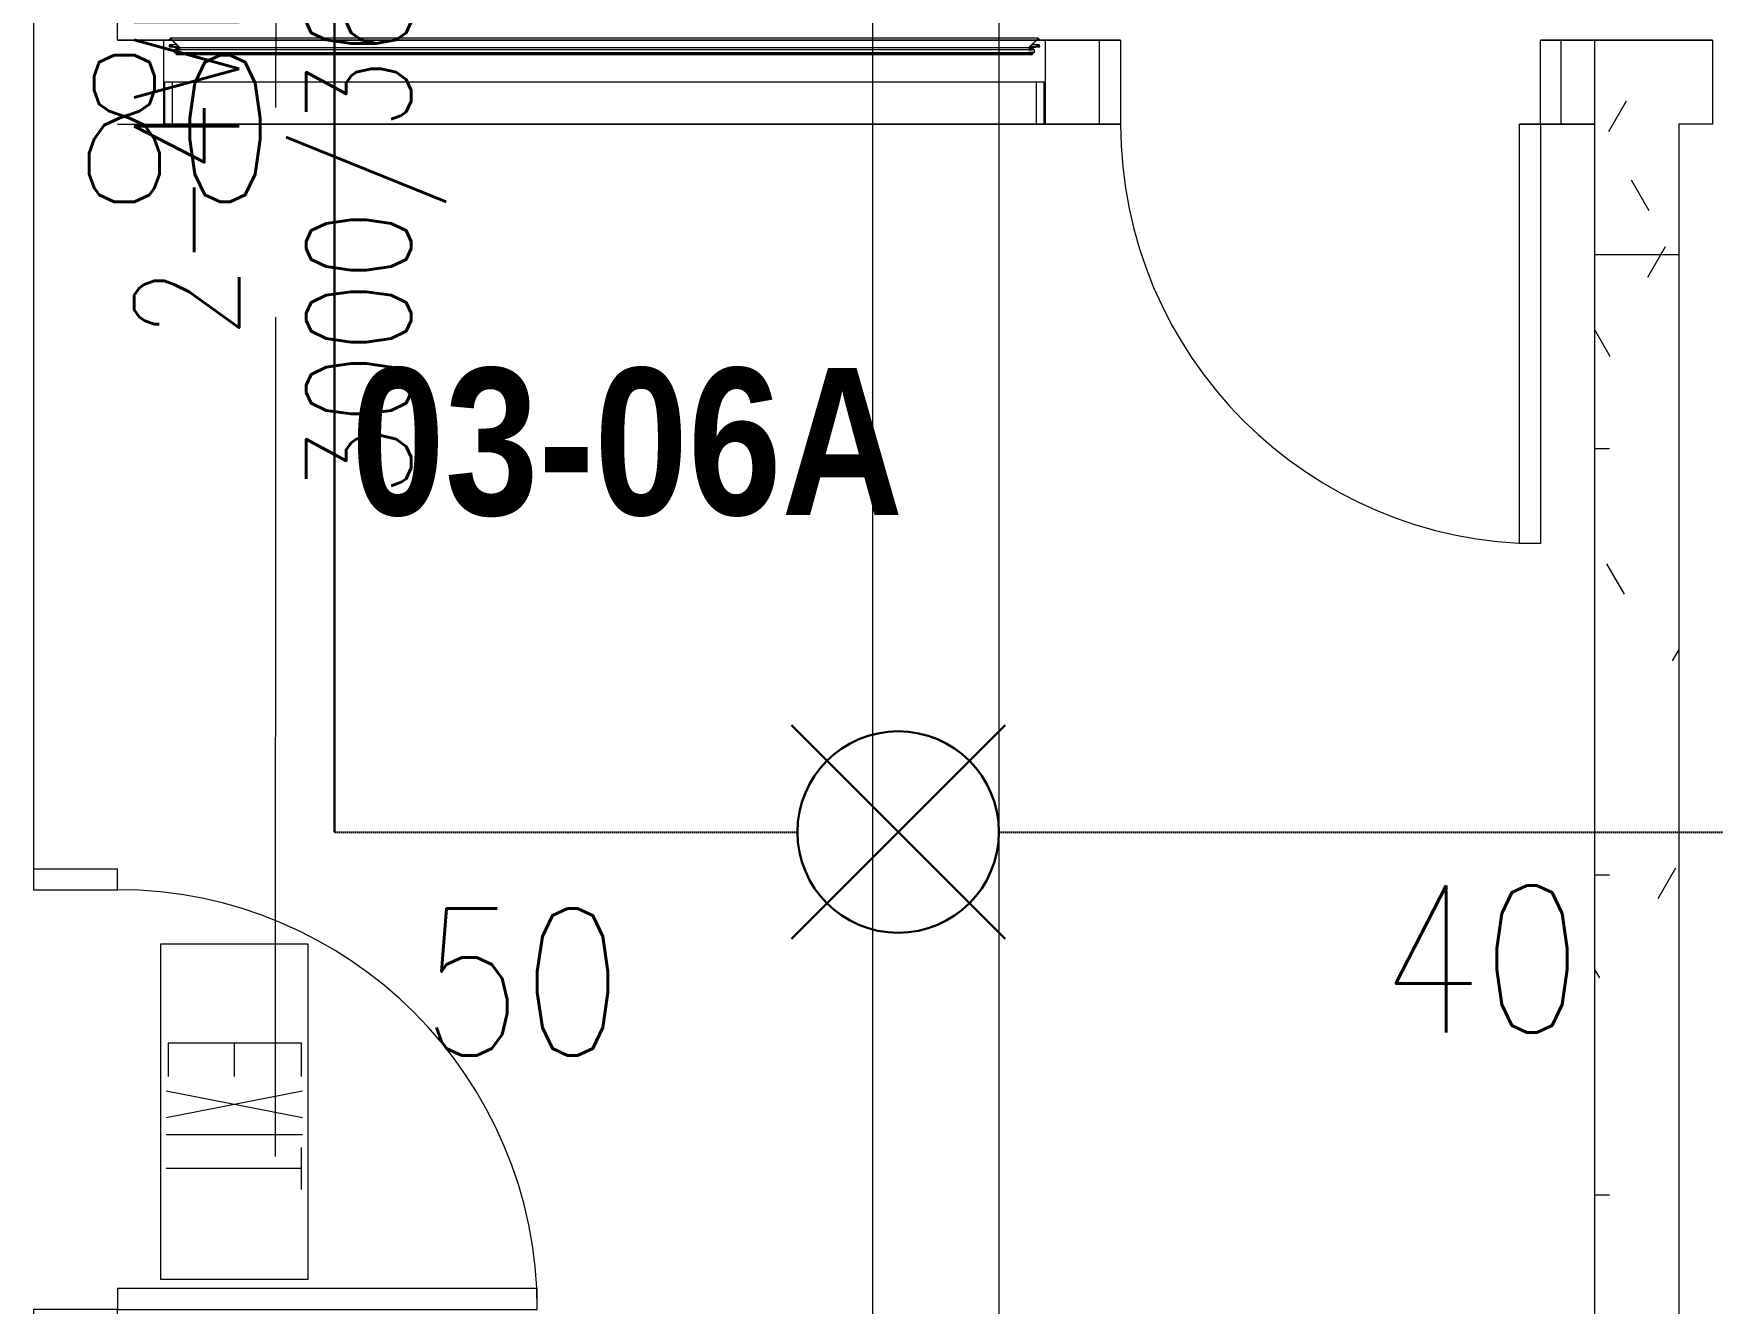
# Model space of a CAD drawing. Header units: millimetres. Extents: x -47219 to 440296, y -79832 to 7189.
# Drawn here: x 6282 to 10282, y -38661 to -35634 of the extents above; entities that cross this region are included whole.
import ezdxf

# ---------------------------------------------------------------- set-up
doc = ezdxf.new("R2010")
doc.units = ezdxf.units.MM
doc.linetypes.add('BLK_2 - 3RD STOREY  LOWER ROOF PLAN-archi clean_25 SEPT 2024$0$IDA - Grid Line', pattern=[3500, 2000, -500, 500, -500])
doc.linetypes.add('HIDDEN2', pattern=[4.7625, 3.175, -1.5875])
for name, color, linetype, lineweight in [('BLK_2 - 3RD STOREY  LOWER ROOF PLAN-archi clean_25 SEPT 2024$0$1599_DB_A_BLK2_HQ_R21-2ND STOREY 20230517--$0$A-_DETA----_ED-1', 8, 'Continuous', 9), ('BLK_2 - 3RD STOREY  LOWER ROOF PLAN-archi clean_25 SEPT 2024$0$1599_DB_A_BLK2_HQ_R21-2ND STOREY 20230517--$0$E-_LIGT----_E', 8, 'Continuous', 9), ('BLK_2 - 3RD STOREY  LOWER ROOF PLAN-archi clean_25 SEPT 2024$0$1599_DB_A_BLK2_HQ_R21-2ND STOREY 20230517--$0$S-_COLN----_E', 8, 'Continuous', 9), ('BLK_2 - 3RD STOREY  LOWER ROOF PLAN-archi clean_25 SEPT 2024$0$1599_DB_A_BLK2_HQ_R21-3RD STOREY 230517$0$A-_DOOR----_E', 8, 'Continuous', 9), ('BLK_2 - 3RD STOREY  LOWER ROOF PLAN-archi clean_25 SEPT 2024$0$1599_DB_A_BLK2_HQ_R21-3RD STOREY 230517$0$S-_COLN----_E', 8, 'Continuous', 9), ('BLK_2 - 3RD STOREY  LOWER ROOF PLAN-archi clean_25 SEPT 2024$0$A-_DOOR----_E', 8, 'Continuous', 9), ('BLK_2 - 3RD STOREY  LOWER ROOF PLAN-archi clean_25 SEPT 2024$0$A-_WALL----_E', 8, 'Continuous', 9), ('BLK_2 - 3RD STOREY  LOWER ROOF PLAN-archi clean_25 SEPT 2024$0$A-_WALLPRTN_E', 8, 'Continuous', 9), ('BLK_2 - 3RD STOREY  LOWER ROOF PLAN-archi clean_25 SEPT 2024$0$A-_WIND----_E', 8, 'Continuous', 9), ('BLK_2 - 3RD STOREY  LOWER ROOF PLAN-archi clean_25 SEPT 2024$0$S-_ANOTGRID_E-1', 8, 'BLK_2 - 3RD STOREY  LOWER ROOF PLAN-archi clean_25 SEPT 2024$0$IDA - Grid Line', 9), ('M-_SPRKPIEX_E-', 1, 'Continuous', 30), ('NW_BEAM AND COLUMN', 134, 'Continuous', 5), ('S-_LINE----_N-', 140, 'Continuous', 18), ('S-TEXT', 140, 'Continuous', 18)]:
    doc.layers.add(name, color=color, linetype=linetype, lineweight=lineweight)
for name, color, linetype in [('M-_FIRESPRK_T-', 7, 'Continuous'), ('M-_SPRKBEAM_E-', 12, 'HIDDEN2'), ('ROOMNAME', 7, 'Continuous')]:
    doc.layers.add(name, color=color, linetype=linetype)
doc.styles.add('BLK_2 - 3RD STOREY  LOWER ROOF PLAN_12 JUNE 2024$0$Arial Narrow_B_1', font='ARIALNB.TTF', dxfattribs={"height": 500})
doc.styles.add('RomanS_5', font='romans__.ttf', dxfattribs={"width": 0.8, "height": 250})
doc.styles.add('Simplex', font='SIMPLEX.shx', dxfattribs={"width": 0.8, "height": 2.5})

# ---------------------------------------------------------------- blocks, each defined once
blk = doc.blocks.new('3rd Structure')
at = {"layer": 'NW_BEAM AND COLUMN', "color": 8}
for p, q in [((-20150, -50650), (-20150, -28550)), ((-19850, -30950), (-19850, -50650))]:
    blk.add_line(p, q, dxfattribs=at)
at = {"layer": 'S-TEXT', "color": 8, "insert": (-21910.2, -39603.4), "char_height": 250, "width": 2959.115, "attachment_point": 2, "rotation": 90, "line_spacing_factor": 0.983083, "style": 'RomanS_5'}
blk.add_mtext('2-4VB3-2\\P3000/3600x850', dxfattribs=at)
blk = doc.blocks.new('Under B spk')
for p, q in [((318.2, -318.2), (-318.2, 318.2)), ((318.2, 318.2), (-318.2, -318.2))]:
    blk.add_line(p, q)
blk.add_circle((0, 0), 300)
blk = doc.blocks.new('BLK_2 - 3RD STOREY  LOWER ROOF PLAN-archi clean_25 SEPT 2024$0$1599_DB_A_BLK2_HQ_R21-3RD STOREY 230517$0$IDA - F - Single - Swing - 1100L X 2200H - B2-TD01-3251066-LINKVIEW_BLK2_3RD STOREY')
at = {"layer": 'BLK_2 - 3RD STOREY  LOWER ROOF PLAN-archi clean_25 SEPT 2024$0$1599_DB_A_BLK2_HQ_R21-3RD STOREY 230517$0$A-_DOOR----_E'}
for p, q in [((-550, 137.5), (-500, 137.5)), ((-500, 137.5), (-500, -62.5)), ((500, 137.5), (550, 137.5)), ((500, -62.5), (500, 137.5)), ((-500, -62.5), (-550, -62.5)), ((450, -62.5), (500, -62.5)), ((450, -1062.5), (450, -62.5)), ((500, -62.5), (500, -1062.5)), ((550, -62.5), (500, -62.5)), ((500, -1062.5), (450, -1062.5))]:
    blk.add_line(p, q, dxfattribs=at)
blk.add_arc((500, -62.5), 1000, 180, 270, dxfattribs=at)
blk = doc.blocks.new('BLK_2 - 3RD STOREY  LOWER ROOF PLAN-archi clean_25 SEPT 2024$0$40mm fixed window - 40mm Fixed Window 1000x2100-5229093-BLK2-3RD STOREY WALL SETTING OUT')
at = {"layer": 'BLK_2 - 3RD STOREY  LOWER ROOF PLAN-archi clean_25 SEPT 2024$0$A-_WIND----_E'}
for p, q in [((1075, 100), (-1075, 100)), ((-1036, 102.6), (-1036.9, 101.7)), ((-1036.9, 101.7), (-1036.9, 100.9)), ((-1036.9, 101.7), (-1032.2, 101.7)), ((-1036.9, 100.9), (-1032.9, 100.9)), ((-1036.7, 87), (-1036.7, 86)), ((-1036.2, 83.8), (-1013.5, 83.8)), ((-1035.4, 102), (-1036, 102.6)), ((-1032.6, 102.6), (-1036, 102.6)), ((-1035.4, 102), (-1036, 102.6)), ((-1035.6, 86), (-1035.6, 87)), ((-1035.6, 86), (-1035.6, 87)), ((-1028.7, 86), (-1035.6, 86)), ((-1034, 102), (-1035.4, 102)), ((-1032.3, 102), (-1035.4, 102)), ((-1031.4, 88.6), (-1035.1, 88.6)), ((-1035.1, 87.5), (-1031.8, 87.5)), ((-1034, 103.9), (-1034, 102)), ((1033.6, 104.3), (-1033.6, 104.3)), ((-1012.1, 83.1), (-1033.3, 104.2)), ((-1032, 101.4), (-1015.6, 85)), ((-1031.8, 87.5), (-1027.3, 83)), ((-1026.9, 84.1), (-1031.4, 88.6)), ((-1019, 88.6), (-1031.4, 88.6)), ((-1026.9, 84.1), (-1031.4, 88.6)), ((-1027.3, 83), (-1022.1, 83)), ((-1016, 84.1), (-1026.9, 84.1)), ((-1014, 84.1), (-1026.9, 84.1)), ((-1022.1, 83), (-1022.1, 81)), ((-1021.6, 80.5), (-1019.9, 80.5)), ((-1016.9, 81.4), (-1020.9, 79.5)), ((-1020.8, 81.5), (-1020.8, 83)), ((-1020.8, 83), (-1015.3, 83)), ((-1012.1, 83), (-1020.8, 83)), ((-1020.8, 81.5), (-1020.8, 83)), ((-1019.9, 81.5), (-1020.8, 81.5)), ((-1014, 81.5), (-1019.9, 81.5)), ((-1019.9, 80.5), (-1016.9, 80.5)), ((-1016.9, 80.5), (-1016.9, 81.4)), ((-1016.9, 81.4), (-1014, 81.4)), ((-1016.9, 80.5), (-1016.9, 81.4)), ((-1014, 80.5), (-1016.9, 80.5)), ((-1016.9, 80.5), (-1014.4, 80.5)), ((-1015.3, 81.5), (-1016.2, 81.5)), ((-1016.2, 80.5), (-1014.5, 80.5)), ((-1015.3, 83), (-1015.3, 81.5)), ((-1014, 81), (-1014, 82.2)), ((-1014, 82.2), (-1012.5, 82.2)), ((-1012.1, 82.2), (-1014, 82)), ((-1014, 82), (-1014, 80.5)), ((-1014, 82), (-1012.1, 82)), ((-1012.5, 82.2), (1012.5, 82.2)), ((-1011.1, 76.5), (-1012.1, 82.2)), ((-1012.1, 82.2), (1012.1, 82.2)), ((1012.1, 82.2), (1011.1, 76.5)), ((1033.3, 104.2), (1012.1, 83.1)), ((1020.8, 83), (1012.1, 83)), ((1014, 82), (1012.1, 82.2)), ((1012.1, 82), (1014, 82)), ((1012.5, 82.2), (1014, 82.2)), ((1013.5, 83.8), (1036.2, 83.8)), ((1026.9, 84.1), (1014, 84.1)), ((1014, 82.2), (1014, 81)), ((1014, 80.5), (1014, 82)), ((1019.9, 81.5), (1014, 81.5)), ((1014, 81.4), (1016.9, 81.4)), ((1016.9, 80.5), (1014, 80.5)), ((1014.4, 80.5), (1016.9, 80.5)), ((1014.5, 80.5), (1016.2, 80.5)), ((1015.3, 81.5), (1015.3, 83)), ((1015.3, 83), (1020.8, 83)), ((1016.2, 81.5), (1015.3, 81.5)), ((1015.6, 85), (1032, 101.4)), ((1026.9, 84.1), (1016, 84.1)), ((1020.9, 79.5), (1016.9, 81.4)), ((1016.9, 81.4), (1016.9, 80.5)), ((1016.9, 81.4), (1016.9, 80.5)), ((1016.9, 80.5), (1019.9, 80.5)), ((1031.4, 88.6), (1019, 88.6)), ((1020.8, 81.5), (1019.9, 81.5)), ((1019.9, 80.5), (1021.6, 80.5)), ((1020.8, 83), (1020.8, 81.5)), ((1020.8, 83), (1020.8, 81.5)), ((1022.1, 81), (1022.1, 83)), ((1022.1, 83), (1027.3, 83)), ((1031.4, 88.6), (1026.9, 84.1)), ((1031.4, 88.6), (1026.9, 84.1)), ((1027.3, 83), (1031.8, 87.5)), ((1035.6, 86), (1028.7, 86)), ((1035.1, 88.6), (1031.4, 88.6)), ((1031.8, 87.5), (1035.1, 87.5)), ((1032.2, 101.7), (1036.9, 101.7)), ((1035.4, 102), (1032.3, 102)), ((1036, 102.6), (1032.6, 102.6)), ((1032.9, 100.9), (1036.9, 100.9)), ((1034, 102), (1034, 103.9)), ((1035.4, 102), (1034, 102)), ((1036, 102.6), (1035.4, 102)), ((1036, 102.6), (1035.4, 102)), ((1035.6, 87), (1035.6, 86)), ((1035.6, 87), (1035.6, 86)), ((1036.9, 101.7), (1036, 102.6)), ((1036.7, 86), (1036.7, 87)), ((1036.9, 100.9), (1036.9, 101.7)), ((1025, 76.5), (-1025, 76.5)), ((-1025, 76.5), (-1025, 70.5)), ((-1025, 70.5), (1025, 70.5)), ((-1022.4, 69.7), (-1021, 69.5)), ((-1022.4, 69.7), (-1017.9, 69.7)), ((-1018.9, 70.5), (-1022.3, 70.5)), ((-1021, 69.5), (-1019.4, 69.5)), ((-1020.9, 78.7), (-1012.8, 78.7)), ((-1019.4, 67.3), (-1020.8, 66.8)), ((-1020.8, 66.8), (-1015.6, 66.8)), ((-1019.4, 69.5), (-1019.4, 67.3)), ((-1019.4, 67.3), (-1016.9, 67.3)), ((-1019.1, 78.5), (-1017.9, 78.5)), ((-1019.1, 78.5), (-1016.3, 78.5)), ((-1018.8, 76.5), (-1017.4, 76.5)), ((-1018.2, 66), (1018.2, 66)), ((-1014.1, 69.5), (-1017.9, 69.5)), ((-1017.9, 69.5), (-1011.1, 69.5)), ((-1009.4, 70.5), (-1017.2, 70.5)), ((-1017.2, 69.6), (-1014.1, 69.5)), ((-1017.2, 69.6), (-1011, 69.6)), ((-1016.9, 67.3), (-1016.9, 68.5)), ((-1016.9, 68.5), (-1014, 68.5)), ((-1016.9, 68.5), (-1011.4, 68.5)), ((-1016.9, 67.3), (-1016.9, 68.5)), ((-1015.6, 66.8), (-1016.9, 67.3)), ((-1016.9, 67.3), (-1011.7, 67.3)), ((-1015.6, 66.8), (-1016.9, 67.3)), ((-1016.3, 78.5), (-1014.9, 78.5)), ((-1016.3, 78.5), (-1012.6, 78.5)), ((-1016, 76.5), (-1014.4, 76.5)), ((-1015.6, 66.8), (-1011.8, 66.8)), ((-1014.9, 78.5), (-1012.9, 76.5)), ((-1014, 68.5), (-1014, 67)), ((-1014, 67), (-1011.9, 66.8)), ((-1014, 67), (-1011.8, 67)), ((-1012.9, 76.5), (-1011.1, 76.5)), ((-1011.9, 66.8), (-1011.1, 69.5)), ((-1011.9, 66.8), (-1011.1, 69.5)), ((1011.9, 66.8), (-1011.9, 66.8)), ((-1011.1, 69.5), (-1009.4, 70.5)), ((-1011.1, 69.5), (-1009.4, 70.5)), ((-1011.1, 69.5), (1011.1, 69.5)), ((1017.2, 70.5), (1009.4, 70.5)), ((1009.4, 70.5), (1011.1, 69.5)), ((1009.4, 70.5), (1011.1, 69.5)), ((1011, 69.6), (1017.2, 69.6)), ((1011.1, 76.5), (1012.9, 76.5)), ((1011.1, 69.5), (1011.9, 66.8)), ((1011.1, 69.5), (1017.9, 69.5)), ((1011.1, 69.5), (1011.9, 66.8)), ((1011.4, 68.5), (1016.9, 68.5)), ((1011.7, 67.3), (1016.9, 67.3)), ((1011.8, 67), (1014, 67)), ((1011.8, 66.8), (1015.6, 66.8)), ((1011.9, 66.8), (1014, 67)), ((1012.6, 78.5), (1016.3, 78.5)), ((1012.8, 78.7), (1020.9, 78.7)), ((1012.9, 76.5), (1014.9, 78.5)), ((1014, 67), (1014, 68.5)), ((1014, 68.5), (1016.9, 68.5)), ((1014.1, 69.5), (1017.2, 69.6)), ((1017.9, 69.5), (1014.1, 69.5)), ((1014.4, 76.5), (1016, 76.5)), ((1014.9, 78.5), (1016.3, 78.5)), ((1016.9, 67.3), (1015.6, 66.8)), ((1016.9, 67.3), (1015.6, 66.8)), ((1015.6, 66.8), (1020.8, 66.8)), ((1016.3, 78.5), (1019.1, 78.5)), ((1016.9, 68.5), (1016.9, 67.3)), ((1016.9, 68.5), (1016.9, 67.3)), ((1016.9, 67.3), (1019.4, 67.3)), ((1017.4, 76.5), (1018.8, 76.5)), ((1017.9, 78.5), (1019.1, 78.5)), ((1017.9, 69.7), (1022.4, 69.7)), ((1022.3, 70.5), (1018.9, 70.5)), ((1019.4, 67.3), (1019.4, 69.5)), ((1019.4, 69.5), (1021, 69.5)), ((1020.8, 66.8), (1019.4, 67.3)), ((1021, 69.5), (1022.4, 69.7)), ((1025, 70.5), (1025, 76.5)), ((-1048, 0), (-1048, -100)), ((-1029, 0), (-1048, 0)), ((-1029, -100), (-1029, 0)), ((1029, 0), (-1029, 0)), ((1048, 0), (1029, 0)), ((1029, 0), (1029, -100)), ((1048, -100), (1048, 0)), ((-1048, -100), (-1029, -100)), ((-1029, -100), (1029, -100)), ((1029, -100), (1048, -100))]:
    blk.add_line(p, q, dxfattribs=at)
for centre, radius, start, end in [((-1036.2, 85), 1.15, 118.5719, 61.4281), ((-1035.1, 87), 1.6, 90, 180), ((-1035.1, 87), 0.5, 90, 180), ((-1033.6, 103.9), 0.4, 45, 180), ((-1032.4, 101), 0.5, 45, 196.7819), ((-1021.6, 81), 0.5, 180, 270), ((-1019.9, 81), 0.5, 270, 90), ((-1016.2, 81), 0.5, 90, 270), ((-1016, 84.6), 0.5, 270, 45), ((-1014.5, 81), 0.5, 270, 360), ((-1012.5, 82.7), 0.5, 270, 45), ((1012.5, 82.7), 0.5, 135, 270), ((1014.5, 81), 0.5, 180, 270), ((1016, 84.6), 0.5, 135, 270), ((1016.2, 81), 0.5, 270, 90), ((1019.9, 81), 0.5, 90, 270), ((1021.6, 81), 0.5, 270, 0), ((1032.4, 101), 0.5, 343.2181, 135), ((1033.6, 103.9), 0.4, 0, 135), ((1036.2, 85), 1.15, 118.5719, 61.4281), ((1035.1, 87), 1.6, 0, 90), ((1035.1, 87), 0.5, 0, 90), ((-1022.3, 70.1), 0.4, 90, 253.2527), ((-1020.8, 79.1), 0.421, 115.0113, 255.9792), ((-1014.3, 82.8), 7.76, 211.6051, 234.3093), ((-1018.2, 70.5), 4.5, 234.7827, 305.2173), ((-1013.8, 81.3), 6.04, 207.9503, 233.1294), ((-1018.9, 69.5), 1, 360, 90), ((-1012.2, 81.9), 6.63, 211.0307, 234.8005), ((-1017.2, 70), 0.475, 90, 270), ((-1012.3, 80.4), 4.39, 204.9984, 241.3666), ((1012.3, 80.4), 4.39, 298.6334, 335.0016), ((1018.2, 70.5), 4.5, 234.7827, 305.2173), ((1012.2, 81.9), 6.63, 305.1995, 328.9693), ((1017.2, 70), 0.475, 270, 90), ((1013.8, 81.3), 6.04, 306.8706, 332.0497), ((1018.9, 69.5), 1, 90, 180), ((1014.3, 82.8), 7.76, 305.6907, 328.3949), ((1020.8, 79.1), 0.421, 284.0208, 64.9887), ((1022.3, 70.1), 0.4, 286.7473, 90)]:
    blk.add_arc(centre, radius, start, end, dxfattribs=at)
for points, knots in [([(-1036.7, 86), (-1036.8, 85.9), (-1036.9, 85.8), (-1037, 85.7), (-1037.1, 85.6), (-1037.2, 85.4), (-1037.3, 85.1), (-1037.3, 84.7), (-1037.2, 84.5), (-1037.1, 84.3), (-1037, 84.2), (-1036.9, 84.1), (-1036.8, 84), (-1036.7, 83.9), (-1036.6, 83.9), (-1036.4, 83.8), (-1036.3, 83.8), (-1036.2, 83.8), (-1036, 83.8), (-1035.9, 83.8), (-1035.7, 83.9), (-1035.6, 83.9), (-1035.5, 84), (-1035.4, 84.1), (-1035.3, 84.2), (-1035.2, 84.3), (-1035.1, 84.5), (-1035, 84.7), (-1035, 85), (-1035, 85.3), (-1035.1, 85.5), (-1035.3, 85.7), (-1035.4, 85.8), (-1035.5, 85.9), (-1035.6, 86)], [0, 0, 0, 0, 0.047619, 0.071429, 0.095238, 0.119048, 0.190476, 0.238095, 0.285714, 0.309524, 0.333333, 0.357143, 0.380952, 0.404762, 0.428571, 0.452381, 0.47619, 0.5, 0.52381, 0.547619, 0.571429, 0.595238, 0.619048, 0.642857, 0.666667, 0.690476, 0.714286, 0.761905, 0.809524, 0.857143, 0.904762, 0.928571, 0.952381, 1, 1, 1, 1]), ([(-1035.1, 88.6), (-1035.2, 88.6), (-1035.4, 88.6), (-1035.7, 88.5), (-1035.9, 88.4), (-1036.1, 88.3), (-1036.2, 88.1), (-1036.4, 88), (-1036.5, 87.8), (-1036.6, 87.6), (-1036.7, 87.3), (-1036.7, 87.1), (-1036.7, 87)], [0, 0, 0, 0, 0.166667, 0.25, 0.333333, 0.416667, 0.5, 0.583333, 0.666667, 0.75, 0.833333, 1, 1, 1, 1]), ([(-1035.6, 87), (-1035.6, 87.1), (-1035.6, 87.2), (-1035.5, 87.3), (-1035.4, 87.4), (-1035.2, 87.5), (-1035.1, 87.5), (-1035.1, 87.5)], [0, 0, 0, 0, 0.25, 0.458333, 0.666667, 0.833333, 1, 1, 1, 1]), ([(-1033.3, 104.2), (-1033.4, 104.3), (-1033.4, 104.3), (-1033.6, 104.3), (-1033.7, 104.3), (-1033.8, 104.3), (-1034, 104.2), (-1034, 104), (-1034, 103.9)], [0, 0, 0, 0, 0.166667, 0.305556, 0.444444, 0.583333, 0.722222, 1, 1, 1, 1]), ([(-1032.9, 100.9), (-1032.9, 101), (-1032.9, 101.1), (-1032.8, 101.3), (-1032.7, 101.4), (-1032.6, 101.5), (-1032.5, 101.5), (-1032.4, 101.5)], [0, 0, 0, 0, 0.1818182, 0.3181818, 0.4545455, 0.5909091, 0.6818182, 0.6818182, 0.6818182, 0.6818182]), ([(-1022.1, 81), (-1022.1, 80.9), (-1022.1, 80.8), (-1022, 80.7), (-1021.9, 80.6), (-1021.7, 80.5), (-1021.6, 80.5), (-1021.6, 80.5)], [0, 0, 0, 0, 0.25, 0.458333, 0.666667, 0.833333, 1, 1, 1, 1]), ([(-1019.9, 80.5), (-1019.9, 80.5), (-1019.8, 80.5), (-1019.7, 80.6), (-1019.5, 80.7), (-1019.4, 80.8), (-1019.4, 81), (-1019.4, 81.2), (-1019.5, 81.3), (-1019.6, 81.4), (-1019.8, 81.5), (-1019.9, 81.5), (-1019.9, 81.5)], [0, 0, 0, 0, 0.083333, 0.166667, 0.25, 0.375, 0.5, 0.625, 0.729167, 0.833333, 0.916667, 1, 1, 1, 1]), ([(-1016.2, 81.5), (-1016.2, 81.5), (-1016.3, 81.5), (-1016.4, 81.4), (-1016.6, 81.3), (-1016.7, 81.2), (-1016.7, 81), (-1016.7, 80.8), (-1016.6, 80.7), (-1016.5, 80.6), (-1016.3, 80.5), (-1016.2, 80.5), (-1016.2, 80.5)], [0, 0, 0, 0, 0.083333, 0.166667, 0.25, 0.375, 0.5, 0.625, 0.729167, 0.833333, 0.916667, 1, 1, 1, 1]), ([(-1015.5, 84.7), (-1015.5, 84.6), (-1015.5, 84.5), (-1015.5, 84.3), (-1015.7, 84.2), (-1015.8, 84.1), (-1015.9, 84.1), (-1016, 84.1)], [0.2222222, 0.2222222, 0.2222222, 0.2222222, 0.4444444, 0.6111111, 0.75, 0.875, 1, 1, 1, 1]), ([(-1012.3, 82.3), (-1012.2, 82.3), (-1012.1, 82.4), (-1012, 82.5), (-1012, 82.8), (-1012.1, 83), (-1012.1, 83.1)], [0.2222222, 0.2222222, 0.2222222, 0.2222222, 0.3333333, 0.5, 0.6666667, 1, 1, 1, 1]), ([(1012.1, 83.1), (1012.1, 83), (1012, 82.9), (1012, 82.7), (1012, 82.5), (1012.1, 82.4), (1012.2, 82.3), (1012.3, 82.3)], [-1, -1, -1, -1, -0.8333333, -0.6666667, -0.5, -0.3333333, -0.2222222, -0.2222222, -0.2222222, -0.2222222]), ([(1014, 80.8), (1014.1, 80.7), (1014.1, 80.7), (1014.2, 80.6), (1014.4, 80.5), (1014.5, 80.5), (1014.5, 80.5)], [-0.75, -0.75, -0.75, -0.75, -0.5, -0.3333333, -0.1666667, 0, 0, 0, 0]), ([(1016, 84.1), (1015.9, 84.1), (1015.8, 84.1), (1015.6, 84.2), (1015.5, 84.3), (1015.5, 84.4), (1015.5, 84.5)], [-1, -1, -1, -1, -0.8333333, -0.7222222, -0.6111111, -0.4444444, -0.4444444, -0.4444444, -0.4444444]), ([(1016.2, 80.5), (1016.2, 80.5), (1016.3, 80.5), (1016.5, 80.6), (1016.6, 80.7), (1016.7, 80.8), (1016.7, 81), (1016.7, 81.2), (1016.6, 81.3), (1016.4, 81.4), (1016.3, 81.5), (1016.2, 81.5), (1016.2, 81.5)], [-1, -1, -1, -1, -0.916667, -0.8125, -0.729167, -0.625, -0.5, -0.375, -0.25, -0.166667, -0.083333, 0, 0, 0, 0]), ([(1019.9, 81.5), (1019.9, 81.5), (1019.8, 81.5), (1019.6, 81.4), (1019.5, 81.3), (1019.4, 81.2), (1019.4, 81), (1019.4, 80.8), (1019.5, 80.7), (1019.7, 80.6), (1019.8, 80.5), (1019.9, 80.5), (1019.9, 80.5)], [-1, -1, -1, -1, -0.916667, -0.8125, -0.729167, -0.625, -0.5, -0.375, -0.25, -0.166667, -0.083333, 0, 0, 0, 0]), ([(1021.6, 80.5), (1021.6, 80.5), (1021.7, 80.5), (1021.9, 80.6), (1022, 80.7), (1022.1, 80.8), (1022.1, 80.9), (1022.1, 81)], [-1, -1, -1, -1, -0.833333, -0.625, -0.458333, -0.25, 0, 0, 0, 0]), ([(1032.3, 101.5), (1032.3, 101.5), (1032.4, 101.5), (1032.6, 101.5), (1032.7, 101.4), (1032.8, 101.3), (1032.9, 101.1), (1032.9, 101), (1032.9, 100.9)], [-0.7727273, -0.7727273, -0.7727273, -0.7727273, -0.6818182, -0.5909091, -0.4545455, -0.3181818, -0.1818182, 0, 0, 0, 0]), ([(1034, 103.9), (1034, 104), (1034, 104.2), (1033.8, 104.3), (1033.7, 104.3), (1033.6, 104.3), (1033.5, 104.3), (1033.4, 104.3)], [-1, -1, -1, -1, -0.7222222, -0.5833333, -0.4444444, -0.3055556, -0.1666667, -0.1666667, -0.1666667, -0.1666667]), ([(1035.6, 86), (1035.5, 85.9), (1035.4, 85.8), (1035.3, 85.7), (1035.1, 85.5), (1035, 85.3), (1035, 85), (1035, 84.7), (1035.1, 84.5), (1035.2, 84.3), (1035.3, 84.2), (1035.4, 84.1), (1035.5, 84), (1035.6, 83.9), (1035.7, 83.9), (1035.9, 83.8), (1036, 83.8), (1036.2, 83.8), (1036.3, 83.8), (1036.4, 83.8), (1036.6, 83.9), (1036.7, 83.9), (1036.8, 84), (1036.9, 84.1), (1037, 84.2), (1037.1, 84.3), (1037.2, 84.5), (1037.3, 84.7), (1037.3, 85.1), (1037.2, 85.4), (1037.1, 85.6), (1037, 85.7), (1036.9, 85.8), (1036.8, 85.9), (1036.7, 86)], [-1, -1, -1, -1, -0.952381, -0.928571, -0.904762, -0.857143, -0.809524, -0.761905, -0.714286, -0.690476, -0.666667, -0.642857, -0.619048, -0.595238, -0.571429, -0.547619, -0.52381, -0.5, -0.47619, -0.452381, -0.428571, -0.404762, -0.380952, -0.357143, -0.333333, -0.309524, -0.285714, -0.238095, -0.190476, -0.119048, -0.095238, -0.071429, -0.047619, 0, 0, 0, 0]), ([(1036.7, 87), (1036.7, 87.1), (1036.7, 87.3), (1036.6, 87.6), (1036.5, 87.8), (1036.4, 88), (1036.2, 88.1), (1036.1, 88.3), (1035.9, 88.4), (1035.7, 88.5), (1035.4, 88.6), (1035.2, 88.6), (1035.1, 88.6)], [-1, -1, -1, -1, -0.833333, -0.75, -0.666667, -0.583333, -0.5, -0.416667, -0.333333, -0.25, -0.166667, 0, 0, 0, 0]), ([(1035.1, 87.5), (1035.1, 87.5), (1035.2, 87.5), (1035.4, 87.4), (1035.5, 87.3), (1035.6, 87.2), (1035.6, 87.1), (1035.6, 87)], [-1, -1, -1, -1, -0.833333, -0.625, -0.458333, -0.25, 0, 0, 0, 0]), ([(-1022.3, 70.5), (-1022.4, 70.5), (-1022.5, 70.5), (-1022.7, 70.3), (-1022.7, 70.1), (-1022.7, 69.9), (-1022.6, 69.8), (-1022.5, 69.7), (-1022.4, 69.7)], [-1, -1, -1, -1, -0.772727, -0.636364, -0.454545, -0.272727, -0.136364, 0, 0, 0, 0]), ([(-1020.9, 79.5), (-1021, 79.5), (-1021.1, 79.4), (-1021.2, 79.3), (-1021.2, 79.1), (-1021.1, 78.9), (-1021, 78.8), (-1020.9, 78.7), (-1020.9, 78.7)], [-1, -1, -1, -1, -0.85, -0.7, -0.5, -0.3, -0.15, 0, 0, 0, 0]), ([(-1020.8, 66.8), (-1020.5, 66.6), (-1020, 66.3), (-1019.3, 66.1), (-1018.8, 66), (-1018.5, 66), (-1018.1, 66), (-1017.6, 66), (-1017.1, 66.1), (-1016.4, 66.3), (-1015.9, 66.6), (-1015.6, 66.8)], [-1, -1, -1, -1, -0.8, -0.7, -0.6, -0.55, -0.5, -0.4, -0.3, -0.2, 0, 0, 0, 0]), ([(-1017.9, 69.5), (-1017.9, 69.6), (-1017.9, 69.8), (-1018, 70), (-1018.1, 70.2), (-1018.3, 70.3), (-1018.4, 70.4), (-1018.5, 70.4), (-1018.7, 70.5), (-1018.8, 70.5), (-1018.9, 70.5)], [-1, -1, -1, -1, -0.833333, -0.666667, -0.5, -0.416667, -0.333333, -0.25, -0.166667, 0, 0, 0, 0]), ([(-1017.2, 70.5), (-1017.2, 70.5), (-1017.3, 70.5), (-1017.4, 70.4), (-1017.5, 70.3), (-1017.6, 70.2), (-1017.6, 70), (-1017.6, 69.8), (-1017.5, 69.7), (-1017.4, 69.6), (-1017.3, 69.6), (-1017.2, 69.6), (-1017.2, 69.6)], [-1, -1, -1, -1, -0.916667, -0.833333, -0.729167, -0.625, -0.5, -0.375, -0.270833, -0.166667, -0.083333, 0, 0, 0, 0]), ([(1015.6, 66.8), (1015.9, 66.6), (1016.4, 66.3), (1017.1, 66.1), (1017.6, 66), (1018.2, 66), (1018.7, 66), (1019.3, 66.1), (1020, 66.3), (1020.5, 66.6), (1020.8, 66.8)], [0, 0, 0, 0, 0.2, 0.3, 0.4, 0.5, 0.6, 0.7, 0.8, 1, 1, 1, 1]), ([(1017.2, 69.6), (1017.2, 69.6), (1017.3, 69.6), (1017.4, 69.6), (1017.5, 69.7), (1017.6, 69.8), (1017.6, 70), (1017.6, 70.2), (1017.5, 70.3), (1017.4, 70.4), (1017.3, 70.5), (1017.2, 70.5), (1017.2, 70.5)], [0, 0, 0, 0, 0.083333, 0.166667, 0.270833, 0.375, 0.5, 0.625, 0.729167, 0.833333, 0.916667, 1, 1, 1, 1]), ([(1018.9, 70.5), (1018.8, 70.5), (1018.7, 70.5), (1018.5, 70.4), (1018.4, 70.4), (1018.3, 70.3), (1018.1, 70.2), (1018, 70), (1017.9, 69.8), (1017.9, 69.6), (1017.9, 69.5)], [0, 0, 0, 0, 0.166667, 0.25, 0.333333, 0.416667, 0.5, 0.666667, 0.833333, 1, 1, 1, 1]), ([(1020.9, 78.7), (1020.9, 78.7), (1021, 78.8), (1021.1, 78.9), (1021.2, 79.1), (1021.2, 79.3), (1021.1, 79.4), (1021, 79.5), (1020.9, 79.5)], [0, 0, 0, 0, 0.15, 0.3, 0.5, 0.7, 0.85, 1, 1, 1, 1]), ([(1022.4, 69.7), (1022.5, 69.7), (1022.6, 69.8), (1022.7, 69.9), (1022.7, 70.1), (1022.7, 70.3), (1022.5, 70.5), (1022.4, 70.5), (1022.3, 70.5)], [0, 0, 0, 0, 0.136364, 0.272727, 0.454545, 0.636364, 0.795455, 1, 1, 1, 1])]:
    blk.add_open_spline(points, degree=3, knots=knots, dxfattribs=at)
for points in [[(-1014.5, 80.5), (-1014.5, 80.5), (-1014.4, 80.5), (-1014.2, 80.6), (-1014.2, 80.6), (-1014.1, 80.6)], [(-1020.9, 78.7), (-1020.6, 78.3), (-1020, 77.5), (-1019.2, 76.8), (-1018.8, 76.5)], [(-1017.4, 76.5), (-1017.8, 76.8), (-1018.4, 77.4), (-1018.9, 78.1), (-1019.1, 78.5)], [(-1017.9, 78.5), (-1017.6, 78.1), (-1017.1, 77.4), (-1016.4, 76.8), (-1016, 76.5)], [(-1014.4, 76.5), (-1014.7, 76.6), (-1015.2, 77), (-1015.9, 77.7), (-1016.2, 78.2), (-1016.3, 78.5)], [(1016.3, 78.5), (1016.2, 78.2), (1015.9, 77.7), (1015.2, 77), (1014.7, 76.6), (1014.4, 76.5)], [(1016, 76.5), (1016.4, 76.8), (1017.1, 77.4), (1017.6, 78.1), (1017.9, 78.5)], [(1019.1, 78.5), (1018.9, 78.1), (1018.4, 77.4), (1017.8, 76.8), (1017.4, 76.5)], [(1018.8, 76.5), (1019.2, 76.8), (1020, 77.5), (1020.6, 78.3), (1020.9, 78.7)]]:
    blk.add_open_spline(points, degree=3, dxfattribs=at)
blk = doc.blocks.new('BLK_2 - 3RD STOREY  LOWER ROOF PLAN-archi clean_25 SEPT 2024$0$IDA - F - Single - Swing - 1100L X 2200H - B2-TD01-4055580-BLK2-3RD STOREY WALL SETTING OUT')
at = {"layer": 'BLK_2 - 3RD STOREY  LOWER ROOF PLAN-archi clean_25 SEPT 2024$0$A-_DOOR----_E'}
for p, q in [((500, 1100), (450, 1100)), ((450, 1100), (450, 100)), ((500, 100), (500, 1100)), ((-500, 100), (-550, 100)), ((-500, -100), (-500, 100)), ((450, 100), (500, 100)), ((550, 100), (500, 100)), ((500, 100), (500, -100)), ((-550, -100), (-500, -100)), ((500, -100), (550, -100))]:
    blk.add_line(p, q, dxfattribs=at)
blk.add_arc((500, 100), 1000, 90, 180, dxfattribs=at)
blk = doc.blocks.new('BLK_2 - 3RD STOREY  LOWER ROOF PLAN-archi clean_25 SEPT 2024$0$1599_DB_A_BLK2_HQ_R21-2ND STOREY 20230517--$0$IDA - Exit Sign - IDA - Exit Sign - One Side-2587573-LINKVIEW_BLK2_2ND STOREY')
at = {"layer": 'BLK_2 - 3RD STOREY  LOWER ROOF PLAN-archi clean_25 SEPT 2024$0$1599_DB_A_BLK2_HQ_R21-2ND STOREY 20230517--$0$A-_DETA----_ED-1'}
for p, q in [((-163.9, -115.1), (-163.9, -432.5)), ((-83.9, -115.1), (-163.9, -115.1)), ((-48.9, -112.8), (14, -437.8)), ((14, -112.8), (-48.9, -437.8)), ((55.1, -112.8), (55.1, -437.8)), ((185.1, -115.3), (85.1, -115.3)), ((135.1, -115.3), (135.1, -437.8)), ((-83.9, -275), (-163.9, -275)), ((-163.9, -432.5), (-83.9, -432.5))]:
    blk.add_line(p, q, dxfattribs=at)
at = {"layer": 'BLK_2 - 3RD STOREY  LOWER ROOF PLAN-archi clean_25 SEPT 2024$0$1599_DB_A_BLK2_HQ_R21-2ND STOREY 20230517--$0$E-_LIGT----_E'}
for p, q in [((-400, -450), (-400, -100)), ((-400, -100), (400, -100)), ((400, -100), (400, -450)), ((400, -450), (-400, -450))]:
    blk.add_line(p, q, dxfattribs=at)
blk = doc.blocks.new('BLK_2 - 3RD STOREY  LOWER ROOF PLAN-archi clean_25 SEPT 2024$0$sdfsdf')
at = {"layer": 'BLK_2 - 3RD STOREY  LOWER ROOF PLAN-archi clean_25 SEPT 2024$0$1599_DB_A_BLK2_HQ_R21-3RD STOREY 230517$0$S-_COLN----_E', "extrusion": (0, 0, -1)}
h = blk.add_hatch(dxfattribs=at)
h.set_pattern_fill('FP_2', color=256, angle=180, style=0, pattern_type=2)
h.set_pattern_definition([(180, (138382.08, -121460.2), (-1016, -254), [83.82, -678.18, 83.82, -678.18, -4064]), (180, (138382.08, -121460.2), (-1016, -254), [-1524, 83.82, -1440.18, 83.82, -678.18, -1778]), (180, (138382.08, -121460.2), (-1016, -254), [-3810, 83.82, -424.18, 83.82, -1186.18]), (300, (138001.08, -121587.2), (727.9705, -752.8818), [83.82, -678.18, 83.82, -678.18, -4064]), (300, (138001.08, -121587.2), (727.9705, -752.8818), [-1524, 83.82, -1440.18, 83.82, -678.18, -1778]), (300, (138001.08, -121587.2), (727.9705, -752.8818), [-3810, 83.82, -424.18, 83.82, -1186.18]), (60, (137874.08, -122095.2), (288.0295, 1006.8818), [83.82, -678.18, 83.82, -678.18, -4064]), (60, (137874.08, -122095.2), (288.0295, 1006.8818), [-1524, 83.82, -1440.18, 83.82, -678.18, -1778]), (60, (137874.08, -122095.2), (288.0295, 1006.8818), [-3810, 83.82, -424.18, 83.82, -1186.18])])
h.paths.add_polyline_path([(121116.4, -78377.6), (121116.4, -82135.6), (121316.4, -82135.6), (121316.4, -78377.6)])
blk.add_line((-121116.4, -78889.5), (-121316.4, -78889.5))
at = {"layer": 'BLK_2 - 3RD STOREY  LOWER ROOF PLAN-archi clean_25 SEPT 2024$0$1599_DB_A_BLK2_HQ_R21-3RD STOREY 230517$0$S-_COLN----_E'}
for p, q in [((-122496.4, -78577.6), (-122496.4, -78377.6)), ((-121396.4, -78577.6), (-121396.4, -78377.6)), ((-121316.4, -81952.4), (-121316.4, -78377.6)), ((-121036.4, -78377.6), (-121036.4, -78577.6)), ((-121116.4, -78577.6), (-121116.4, -81952.4)), ((-121036.4, -78577.6), (-121116.4, -78577.6))]:
    blk.add_line(p, q, dxfattribs=at)
for points in [[(-124836.4, -78377.6), (-122446.4, -78377.6), (-124836.4, -78377.6), (-122446.4, -78377.6), (-124836.4, -78377.6), (-122446.4, -78377.6)], [(-121446.4, -78377.6), (-121316.4, -78377.6), (-121446.4, -78377.6), (-121316.4, -78377.6), (-121446.4, -78377.6), (-121316.4, -78377.6)], [(-121316.4, -78377.6), (-121036.4, -78377.6), (-121316.4, -78377.6), (-121036.4, -78377.6), (-121316.4, -78377.6), (-121036.4, -78377.6)], [(-122446.4, -78577.6), (-124726.4, -78577.6), (-122446.4, -78577.6), (-124726.4, -78577.6), (-122446.4, -78577.6), (-124726.4, -78577.6)], [(-121316.4, -78577.6), (-121496.4, -78577.6), (-121316.4, -78577.6), (-121496.4, -78577.6), (-121316.4, -78577.6), (-121496.4, -78577.6)]]:
    blk.add_lwpolyline(points, dxfattribs=at)
at = {"layer": 'BLK_2 - 3RD STOREY  LOWER ROOF PLAN-archi clean_25 SEPT 2024$0$A-_WALLPRTN_E'}
for p, q in [((-125036.4, -76352.4), (-125036.4, -80352.4)), ((-124836.4, -78377.7), (-124836.4, -76352.4)), ((-124707, -78377.7), (-124836.4, -78377.7)), ((-124707, -78377.7), (-124836.4, -78377.7)), ((-124726.4, -78577.7), (-124726.4, -78377.7)), ((-122496.4, -78377.7), (-122645.7, -78377.7)), ((-122626.4, -78377.7), (-122626.4, -78577.7)), ((-124836.4, -78577.7), (-124724.4, -78577.7)), ((-124836.4, -78577.7), (-124724.4, -78577.7)), ((-122628.4, -78577.7), (-122496.4, -78577.7)), ((-125036.4, -80352.4), (-124836.4, -80352.4))]:
    blk.add_line(p, q, dxfattribs=at)
at = {"layer": 'BLK_2 - 3RD STOREY  LOWER ROOF PLAN-archi clean_25 SEPT 2024$0$1599_DB_A_BLK2_HQ_R21-2ND STOREY 20230517--$0$S-_COLN----_E', "rotation": 270}
blk.add_blockref('BLK_2 - 3RD STOREY  LOWER ROOF PLAN-archi clean_25 SEPT 2024$0$1599_DB_A_BLK2_HQ_R21-2ND STOREY 20230517--$0$IDA - Exit Sign - IDA - Exit Sign - One Side-2587573-LINKVIEW_BLK2_2ND STOREY', (-124283, -80931.6), dxfattribs=at)
at = {"layer": 'BLK_2 - 3RD STOREY  LOWER ROOF PLAN-archi clean_25 SEPT 2024$0$1599_DB_A_BLK2_HQ_R21-3RD STOREY 230517$0$S-_COLN----_E'}
blk.add_blockref('BLK_2 - 3RD STOREY  LOWER ROOF PLAN-archi clean_25 SEPT 2024$0$1599_DB_A_BLK2_HQ_R21-3RD STOREY 230517$0$IDA - F - Single - Swing - 1100L X 2200H - B2-TD01-3251066-LINKVIEW_BLK2_3RD STOREY', (-121946.4, -78515.1), dxfattribs=at)
at = {"layer": 'BLK_2 - 3RD STOREY  LOWER ROOF PLAN-archi clean_25 SEPT 2024$0$A-_DOOR----_E', "rotation": 270}
blk.add_blockref('BLK_2 - 3RD STOREY  LOWER ROOF PLAN-archi clean_25 SEPT 2024$0$IDA - F - Single - Swing - 1100L X 2200H - B2-TD01-4055580-BLK2-3RD STOREY WALL SETTING OUT', (-124936.4, -80902.4), dxfattribs=at)
at = {"layer": 'BLK_2 - 3RD STOREY  LOWER ROOF PLAN-archi clean_25 SEPT 2024$0$A-_WIND----_E'}
blk.add_blockref('BLK_2 - 3RD STOREY  LOWER ROOF PLAN-archi clean_25 SEPT 2024$0$40mm fixed window - 40mm Fixed Window 1000x2100-5229093-BLK2-3RD STOREY WALL SETTING OUT', (-123676.4, -78477.7), dxfattribs=at)
blk = doc.blocks.new('BLK_2 - 3RD STOREY  LOWER ROOF PLAN-archi clean_25 SEPT 2024')
at = {"layer": 'BLK_2 - 3RD STOREY  LOWER ROOF PLAN-archi clean_25 SEPT 2024$0$S-_ANOTGRID_E-1'}
blk.add_line((-124434.4, -37038.2), (-124486.4, -122559.3), dxfattribs=at)
at = {"layer": 'BLK_2 - 3RD STOREY  LOWER ROOF PLAN-archi clean_25 SEPT 2024$0$A-_WALL----_E'}
blk.add_blockref('BLK_2 - 3RD STOREY  LOWER ROOF PLAN-archi clean_25 SEPT 2024$0$sdfsdf', (0, 0), dxfattribs=at)

msp = doc.modelspace()

# ---------------------------------------------------------------- linework, layer by layer
at = {"layer": 'M-_SPRKBEAM_E-'}
for p, q in [((6999, -37537.2), (8102.1, -37537.2)), ((8582.1, -37537.2), (11742.1, -37537.2))]:
    msp.add_line(p, q, dxfattribs=at)
at = {"layer": 'M-_SPRKPIEX_E-'}
msp.add_line((6999, -37537.2), (6999, -33824.9), dxfattribs=at)

# ---------------------------------------------------------------- block references
msp.add_blockref('BLK_2 - 3RD STOREY  LOWER ROOF PLAN-archi clean_25 SEPT 2024', (131318.5, 42727.7), dxfattribs=at)
at = {"layer": 'M-_SPRKPIEX_E-', "xscale": 0.8, "yscale": 0.8, "zscale": 0.8}
msp.add_blockref('Under B spk', (8342.1, -37537.2), dxfattribs=at)
at = {"layer": 'S-_LINE----_N-'}
msp.add_blockref('3rd Structure', (28432.1, 3975.3), dxfattribs=at)

# ---------------------------------------------------------------- texts
at = {"layer": 'M-_FIRESPRK_T-', "style": 'Simplex', "width": 0.8}
for s, p in [('80', (6378.3, -36035.7)), ('40', (9492.1, -38014.6)), ('50', (7206.3, -38069.6))]:
    msp.add_text(s, height=350, dxfattribs=at).set_placement(p)
at = {"layer": 'ROOMNAME', "insert": (7039, -36431.5), "char_height": 350, "width": 6874.47, "attachment_point": 1, "style": 'BLK_2 - 3RD STOREY  LOWER ROOF PLAN_12 JUNE 2024$0$Arial Narrow_B_1'}
msp.add_mtext('03-06A', dxfattribs=at)

doc.saveas('drawing.dxf')
